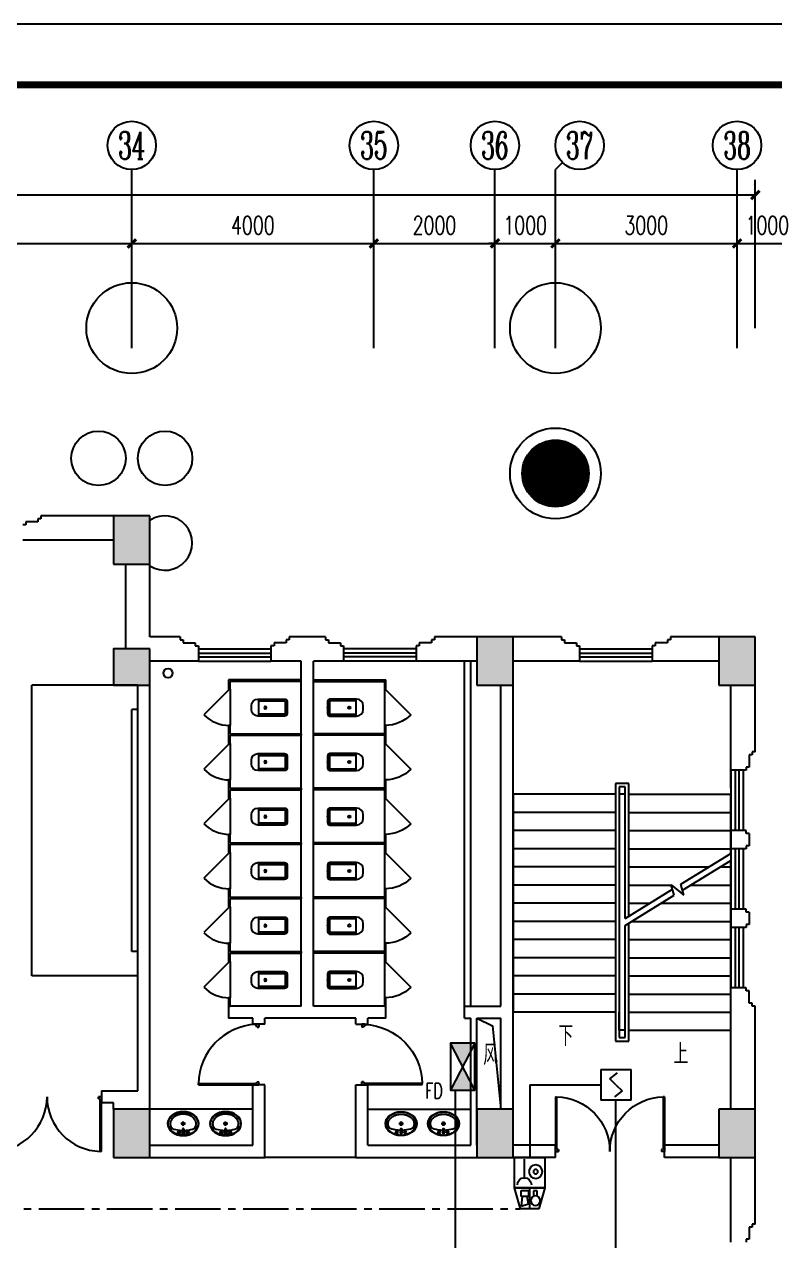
# Model space of a CAD drawing. Extents: x 190999 to 918899, y -200814 to 215286.
# Drawn here: x 507110 to 519506, y 51692 to 71786 of the extents above; entities that cross this region are included whole.
import ezdxf
from ezdxf.enums import TextEntityAlignment as Align

# ---------------------------------------------------------------- set-up
doc = ezdxf.new("R2010")
doc.units = 0
doc.header["$LTSCALE"] = 1000
doc.header["$MEASUREMENT"] = 0
doc.linetypes.add('CENTER2', pattern=[1.125, 0.75, -0.125, 0.125, -0.125])
doc.layers.get('Defpoints').update_dxf_attribs({"color": 1})
for name, color, linetype in [('00-EQUIP', 3, 'Continuous'), ('00-WIRE-4', 6, 'Continuous'), ('A-卫生间', 250, 'Continuous'), ('A-墙线', 2, 'Continuous'), ('A-外包装修', 250, 'Continuous'), ('A-外窗', 145, 'Continuous'), ('A-家具', 250, 'Continuous'), ('A-门', 167, 'Continuous'), ('AXIS', 3, 'Continuous'), ('AXIS_TEXT', 7, 'Continuous'), ('COLUMN', 2, 'Continuous'), ('DIM_SYMB', 3, 'Continuous'), ('PUB_HATCH', 250, 'Continuous'), ('PUB_TEXT', 7, 'Continuous'), ('STAIR', 5, 'Continuous'), ('图框', 189, 'Continuous'), ('房间名称', 7, 'Continuous'), ('暖通-风-说明', 3, 'Continuous'), ('洞口线', 165, 'Continuous'), ('雨水管', 151, 'Continuous')]:
    doc.layers.add(name, color=color, linetype=linetype)
doc.styles.add('_TCH_AXIS', font='COMPLEX', dxfattribs={"bigfont": 'GBCBIG'})
doc.styles.add('_TCH_DIM', font='SIMPLEX', dxfattribs={"bigfont": 'GBCBIG'})
doc.styles.add('COMPLEX', font='COMPLEX')
doc.styles.add('DIM_FONT', font='SIMPLEX', dxfattribs={"width": 0.7, "bigfont": 'GBCBIG'})
doc.styles.add('HZ-ZGBZ', font='romanc.shx', dxfattribs={"width": 0.65})
doc.styles.get("Standard").update_dxf_attribs({"font": 'simhei.ttf'})
doc.dimstyles.new('DIMN', dxfattribs={"dimtxt": 300, "dimasz": 100, "dimexe": 250, "dimexo": 300, "dimgap": 150, "dimtad": 1, "dimdec": 0, "dimzin": 0, "dimdsep": 46, "dimtxsty": 'DIM_FONT', "dimblk": 'ARCHTICK', "dimcen": 0.09, "dimclrt": 7, "dimazin": 2, "dimtfac": 1, "dimtdec": 0, "dimtix": 1, "dimtmove": 2, "dimatfit": 3, "dimfxl": 0, "dimtolj": 1, "dimtzin": 0, "dimarcsym": 0})

# ---------------------------------------------------------------- blocks, each defined once
blk = doc.blocks.new('TJAD_TK_A0')
at = {"layer": '图框'}
blk.add_line((2162, 399.3), (973, 399.3), dxfattribs=at)
at = {"layer": '图框', "const_width": 1.2}
blk.add_lwpolyline([(2152, -431.7), (2152, 389.3), (998, 389.3), (998, -431.7)], close=True, dxfattribs=at)
blk = doc.blocks.new('m1800')
at = {"layer": 'A-墙线'}
for p, q in [((-900, -100), (-900, 100)), ((900, -100), (900, 100))]:
    blk.add_line(p, q, dxfattribs=at)
at = {"layer": 'A-门'}
for p, q in [((-900, 900), (-900, 0)), ((-900, 900), (-880, 900)), ((-880, 900), (-880, 50)), ((880, 900), (880, 50)), ((900, 900), (880, 900)), ((900, 900), (900, 0)), ((-900, 50), (-870, 50)), ((-900, 0), (-850, 0)), ((-870, 50), (-870, 30)), ((-870, 30), (-850, 30)), ((-850, 30), (-850, 0)), ((850, 30), (850, 0)), ((870, 30), (850, 30)), ((900, 0), (850, 0)), ((870, 50), (870, 30)), ((900, 50), (870, 50))]:
    blk.add_line(p, q, dxfattribs=at)
for centre, start, end in [((-900, 0), 0, 88.7267), ((900, 0), 91.2733, 180)]:
    blk.add_arc(centre, 900, start, end, dxfattribs=at)
blk = doc.blocks.new('手盆')
at = {"layer": 'A-卫生间'}
for p, q in [((113, 12), (46, 16)), ((160, 0), (235, 0)), ((198, -37), (198, 38)), ((113, -11), (46, -16))]:
    blk.add_line(p, q, dxfattribs=at)
for centre, major_axis, ratio, start_param, end_param in [((198, 0), (0, 259), 0.763797, 3.141593, 9.424778), ((194, 0), (0, 259), 0.413212, 0.351725, 1.519021), ((106, 0), (0, 13.9), 0.9, 3.760941, 5.663837), ((194, 0), (0, 259), 0.413212, 1.620217, 2.789865)]:
    blk.add_ellipse(centre, major_axis=major_axis, ratio=ratio, start_param=start_param, end_param=end_param, dxfattribs=at)
for centre, major_axis in [((46, 0), (0, 15.8)), ((56, 71), (0, 20.6)), ((56, 71), (0, 15.6)), ((198, 0), (0, 23.4)), ((56, -71), (0, 20.6)), ((56, -71), (0, 15.6))]:
    blk.add_ellipse(centre, major_axis=major_axis, ratio=0.9, dxfattribs=at)
for points, knots in [([(198, -249), (204, -249), (211, -249), (228, -246), (239, -243), (260, -236), (270, -231), (290, -218), (299, -211), (317, -194), (325, -185), (340, -164), (347, -153), (360, -129), (365, -116), (374, -90), (378, -76), (383, -48), (385, -34), (387, -5), (387, 9), (385, 38), (383, 52), (377, 80), (373, 94), (364, 120), (358, 133), (345, 156), (338, 167), (323, 187), (314, 197), (296, 213), (287, 220), (267, 232), (257, 237), (236, 244), (225, 247), (204, 249), (193, 249), (171, 247), (161, 245), (140, 237), (129, 232), (110, 221), (100, 213), (82, 197), (74, 188), (58, 168), (51, 157), (38, 133), (32, 121), (23, 95), (19, 81), (13, 53), (11, 39), (9, 10), (9, -4), (10, -33), (12, -47), (18, -75), (21, -89), (30, -115), (36, -128), (48, -152), (55, -163), (70, -184), (78, -193), (96, -210), (105, -218), (125, -230), (135, -235), (156, -243), (167, -246), (184, -249), (191, -249), (198, -249)], [0, 0, 0, 0, 0.105369, 0.105369, 0.278747, 0.278747, 0.452125, 0.452125, 0.625504, 0.625504, 0.798882, 0.798882, 0.97226, 0.97226, 1.145639, 1.145639, 1.319017, 1.319017, 1.492395, 1.492395, 1.665774, 1.665774, 1.839152, 1.839152, 2.01253, 2.01253, 2.185909, 2.185909, 2.359287, 2.359287, 2.532665, 2.532665, 2.706044, 2.706044, 2.879422, 2.879422, 3.0528, 3.0528, 3.226179, 3.226179, 3.399557, 3.399557, 3.572935, 3.572935, 3.746313, 3.746313, 3.919692, 3.919692, 4.09307, 4.09307, 4.266448, 4.266448, 4.439827, 4.439827, 4.613205, 4.613205, 4.786583, 4.786583, 4.959962, 4.959962, 5.13334, 5.13334, 5.306718, 5.306718, 5.480097, 5.480097, 5.653475, 5.653475, 5.826853, 5.826853, 6.000232, 6.000232, 6.17361, 6.17361, 6.283185, 6.283185, 6.283185, 6.283185]), ([(119, -185), (121, -187), (123, -188), (130, -193), (135, -196), (146, -202), (152, -205), (163, -209), (169, -210), (180, -213), (186, -214), (194, -214), (196, -214), (198, -214), (204, -214), (209, -214), (222, -212), (229, -210), (241, -206), (245, -204), (254, -200), (259, -197), (269, -191), (275, -187), (286, -178), (291, -173), (300, -162), (304, -158), (314, -145), (319, -137), (327, -123), (329, -118), (334, -107), (336, -101), (341, -89), (343, -83), (346, -71), (348, -64), (351, -49), (352, -40), (354, -22), (355, -13), (355, 5), (355, 14), (354, 32), (352, 41), (349, 58), (348, 66), (343, 81), (341, 89), (335, 104), (332, 111), (326, 125), (322, 132), (314, 144), (310, 150), (301, 162), (296, 167), (287, 177), (281, 181), (272, 189), (267, 192), (256, 199), (250, 202), (238, 207), (233, 209), (223, 211), (217, 212), (205, 214), (198, 214), (186, 213), (181, 213), (171, 211), (166, 210), (151, 205), (141, 200), (128, 191), (123, 188), (119, 185)], [5.740897, 5.740897, 5.740897, 5.740897, 5.780874, 5.780874, 5.896829, 5.896829, 6.012784, 6.012784, 6.128739, 6.128739, 6.240697, 6.240697, 6.283185, 6.283185, 6.283185, 6.399826, 6.399826, 6.5409, 6.5409, 6.634, 6.634, 6.7271, 6.7271, 6.852188, 6.852188, 6.977276, 6.977276, 7.077377, 7.077377, 7.229977, 7.229977, 7.317389, 7.317389, 7.404801, 7.404801, 7.497094, 7.497094, 7.589386, 7.589386, 7.712334, 7.712334, 7.835281, 7.835281, 7.958228, 7.958228, 8.081175, 8.081175, 8.194983, 8.194983, 8.30879, 8.30879, 8.422598, 8.422598, 8.537599, 8.537599, 8.6526, 8.6526, 8.767602, 8.767602, 8.884432, 8.884432, 8.982435, 8.982435, 9.119467, 9.119467, 9.224191, 9.224191, 9.328914, 9.328914, 9.470087, 9.470087, 9.571187, 9.571187, 9.672288, 9.672288, 9.874489, 9.874489, 9.967059, 9.967059, 9.967059, 9.967059])]:
    blk.add_open_spline(points, degree=3, knots=knots, dxfattribs=at)
blk.add_point((46, 0), dxfattribs=at)
blk = doc.blocks.new('m1000')
at = {"layer": 'A-墙线'}
for p, q in [((0, 0), (0, 200)), ((1000, 0), (1000, 200))]:
    blk.add_line(p, q, dxfattribs=at)
at = {"layer": 'A-门'}
for p, q in [((0, 1100), (0, 100)), ((0, 1100), (20, 1100)), ((20, 1100), (20, 150)), ((0, 150), (30, 150)), ((0, 100), (50, 100)), ((30, 150), (30, 130)), ((30, 130), (50, 130)), ((50, 130), (50, 100)), ((950, 130), (950, 100)), ((970, 130), (950, 130)), ((1000, 100), (950, 100)), ((970, 150), (970, 130)), ((1000, 150), (970, 150)), ((1000, 150), (1000, 100))]:
    blk.add_line(p, q, dxfattribs=at)
blk.add_arc((0, 100), 1000, 2.866, 88.854, dxfattribs=at)
blk = doc.blocks.new('_ArchTick')
at = {"const_width": 0.5}
blk.add_lwpolyline([(-0.7, -0.7), (0.7, 0.7)], dxfattribs=at)
blk = doc.blocks.new('*D1247')
at = {"layer": 'AXIS', "color": 0, "lineweight": -2}
for p, q in [((518885, 66767), (518885, 68417)), ((519885, 66767), (519885, 68417)), ((518885, 68167), (519885, 68167))]:
    blk.add_line(p, q, dxfattribs=at)
at = {"layer": 'Defpoints', "color": 0}
for p in [(519885, 68167), (518885, 66467), (519885, 66467)]:
    blk.add_point(p, dxfattribs=at)
at = {"layer": 'AXIS', "color": 0, "lineweight": -2, "xscale": 100, "yscale": 100, "zscale": 100, "rotation": 180}
blk.add_blockref('_ArchTick', (518885, 68167), dxfattribs=at)
at = {"layer": 'AXIS', "color": 0, "lineweight": -2, "xscale": 100, "yscale": 100, "zscale": 100}
blk.add_blockref('_ArchTick', (519885, 68167), dxfattribs=at)
at = {"layer": 'AXIS', "color": 7, "insert": (519385, 68467), "char_height": 300, "attachment_point": 5, "style": 'DIM_FONT'}
blk.add_mtext('\\A1;1000', dxfattribs=at)
blk = doc.blocks.new('*D1248')
at = {"layer": 'AXIS', "color": 0, "lineweight": -2}
for p, q in [((515884, 66767), (515884, 68417)), ((518885, 66767), (518885, 68417)), ((515884, 68167), (518885, 68167))]:
    blk.add_line(p, q, dxfattribs=at)
at = {"layer": 'Defpoints', "color": 0}
for p in [(518885, 68167), (515884, 66467), (518885, 66467)]:
    blk.add_point(p, dxfattribs=at)
at = {"layer": 'AXIS', "color": 0, "lineweight": -2, "xscale": 100, "yscale": 100, "zscale": 100, "rotation": 180}
blk.add_blockref('_ArchTick', (515884, 68167), dxfattribs=at)
at = {"layer": 'AXIS', "color": 0, "lineweight": -2, "xscale": 100, "yscale": 100, "zscale": 100}
blk.add_blockref('_ArchTick', (518885, 68167), dxfattribs=at)
at = {"layer": 'AXIS', "color": 7, "insert": (517384, 68467), "char_height": 300, "attachment_point": 5, "style": 'DIM_FONT'}
blk.add_mtext('\\A1;3000', dxfattribs=at)
blk = doc.blocks.new('*D1249')
at = {"layer": 'AXIS', "color": 0, "lineweight": -2}
for p, q in [((514885, 66767), (514885, 68417)), ((515884, 66767), (515884, 68417)), ((514885, 68167), (514785, 68167)), ((514885, 68167), (515884, 68167)), ((515884, 68167), (515984, 68167))]:
    blk.add_line(p, q, dxfattribs=at)
at = {"layer": 'Defpoints', "color": 0}
for p in [(515884, 68167), (514885, 66467), (515884, 66467)]:
    blk.add_point(p, dxfattribs=at)
at = {"layer": 'AXIS', "color": 0, "lineweight": -2, "xscale": 100, "yscale": 100, "zscale": 100}
blk.add_blockref('_ArchTick', (514885, 68167), dxfattribs=at)
at = {"layer": 'AXIS', "color": 0, "lineweight": -2, "xscale": 100, "yscale": 100, "zscale": 100, "rotation": 180}
blk.add_blockref('_ArchTick', (515884, 68167), dxfattribs=at)
at = {"layer": 'AXIS', "color": 7, "insert": (515384, 68467), "char_height": 300, "attachment_point": 5, "style": 'DIM_FONT'}
blk.add_mtext('\\A1;1000', dxfattribs=at)
blk = doc.blocks.new('*D1250')
at = {"layer": 'AXIS', "color": 0, "lineweight": -2}
for p, q in [((512885, 66767), (512885, 68417)), ((514885, 66767), (514885, 68417)), ((512885, 68167), (514885, 68167))]:
    blk.add_line(p, q, dxfattribs=at)
at = {"layer": 'Defpoints', "color": 0}
for p in [(514885, 68167), (512885, 66467), (514885, 66467)]:
    blk.add_point(p, dxfattribs=at)
at = {"layer": 'AXIS', "color": 0, "lineweight": -2, "xscale": 100, "yscale": 100, "zscale": 100, "rotation": 180}
blk.add_blockref('_ArchTick', (512885, 68167), dxfattribs=at)
at = {"layer": 'AXIS', "color": 0, "lineweight": -2, "xscale": 100, "yscale": 100, "zscale": 100}
blk.add_blockref('_ArchTick', (514885, 68167), dxfattribs=at)
at = {"layer": 'AXIS', "color": 7, "insert": (513885, 68467), "char_height": 300, "attachment_point": 5, "style": 'DIM_FONT'}
blk.add_mtext('\\A1;2000', dxfattribs=at)
blk = doc.blocks.new('*D1251')
at = {"layer": 'AXIS', "color": 0, "lineweight": -2}
for p, q in [((508885, 66767), (508885, 68417)), ((512885, 66767), (512885, 68417)), ((508885, 68167), (512885, 68167))]:
    blk.add_line(p, q, dxfattribs=at)
at = {"layer": 'Defpoints', "color": 0}
for p in [(512885, 68167), (508885, 66467), (512885, 66467)]:
    blk.add_point(p, dxfattribs=at)
at = {"layer": 'AXIS', "color": 0, "lineweight": -2, "xscale": 100, "yscale": 100, "zscale": 100, "rotation": 180}
blk.add_blockref('_ArchTick', (508885, 68167), dxfattribs=at)
at = {"layer": 'AXIS', "color": 0, "lineweight": -2, "xscale": 100, "yscale": 100, "zscale": 100}
blk.add_blockref('_ArchTick', (512885, 68167), dxfattribs=at)
at = {"layer": 'AXIS', "color": 7, "insert": (510885, 68467), "char_height": 300, "attachment_point": 5, "style": 'DIM_FONT'}
blk.add_mtext('\\A1;4000', dxfattribs=at)
blk = doc.blocks.new('*D1252')
at = {"layer": 'AXIS', "color": 0, "lineweight": -2}
for p, q in [((500885, 66767), (500885, 68417)), ((508885, 66767), (508885, 68417)), ((500885, 68167), (508885, 68167))]:
    blk.add_line(p, q, dxfattribs=at)
at = {"layer": 'Defpoints', "color": 0}
for p in [(508885, 68167), (500885, 66467), (508885, 66467)]:
    blk.add_point(p, dxfattribs=at)
at = {"layer": 'AXIS', "color": 0, "lineweight": -2, "xscale": 100, "yscale": 100, "zscale": 100, "rotation": 180}
blk.add_blockref('_ArchTick', (500885, 68167), dxfattribs=at)
at = {"layer": 'AXIS', "color": 0, "lineweight": -2, "xscale": 100, "yscale": 100, "zscale": 100}
blk.add_blockref('_ArchTick', (508885, 68167), dxfattribs=at)
at = {"layer": 'AXIS', "color": 7, "insert": (504885, 68467), "char_height": 300, "attachment_point": 5, "style": 'DIM_FONT'}
blk.add_mtext('\\A1;8000', dxfattribs=at)
blk = doc.blocks.new('*D1261')
at = {"layer": 'AXIS', "color": 0, "lineweight": -2}
for p, q in [((445885, 66767), (445885, 69217)), ((519185, 66767), (519185, 69217)), ((445885, 68967), (519185, 68967))]:
    blk.add_line(p, q, dxfattribs=at)
at = {"layer": 'Defpoints', "color": 0}
for p in [(519185, 68967), (445885, 66467), (519185, 66467)]:
    blk.add_point(p, dxfattribs=at)
at = {"layer": 'AXIS', "color": 0, "lineweight": -2, "xscale": 100, "yscale": 100, "zscale": 100, "rotation": 180}
blk.add_blockref('_ArchTick', (445885, 68967), dxfattribs=at)
at = {"layer": 'AXIS', "color": 0, "lineweight": -2, "xscale": 100, "yscale": 100, "zscale": 100}
blk.add_blockref('_ArchTick', (519185, 68967), dxfattribs=at)
at = {"layer": 'AXIS', "color": 7, "insert": (482535, 69267), "char_height": 300, "attachment_point": 5, "style": 'DIM_FONT'}
blk.add_mtext('\\A1;73300', dxfattribs=at)
blk = doc.blocks.new('_YZH')
blk.add_circle((0, 0), 0.5)
at = {"layer": 'PUB_HATCH', "const_width": 0.5}
blk.add_lwpolyline([(-0.25, 0, 1), (0.25, 0, 1)], format="xyb", close=True, dxfattribs=at)
blk = doc.blocks.new('_FZH')
blk.add_lwpolyline([(-0.5, -0.5), (0.5, -0.5), (0.5, 0.5), (-0.5, 0.5)], close=True)
at = {"layer": 'PUB_HATCH'}
blk.add_solid([(-0.5, -0.5), (0.5, -0.5), (-0.5, 0.5), (0.5, 0.5)], dxfattribs=at)
blk = doc.blocks.new('_AXISO')
blk.add_circle((0, 0), 0.5)
at = {"layer": 'AXIS_TEXT', "style": 'COMPLEX', "width": 1.041667}
blk.add_attdef('A', text='', height=0.56, dxfattribs=at).set_placement((-0.25, -0.28), (0.25, -0.28), align=Align.FIT)
blk = doc.blocks.new('$lvtry$00000200')
for p, q in [((-140, -40, 0), (-140, -480, 0)), ((-110, -40, 0), (-110, -470, 0)), ((100, 0, 0), (-100, 0, 0)), ((100, -30, 0), (-100, -30, 0)), ((110, -470, 0), (110, -40, 0)), ((140, -480, 0), (140, -40, 0)), ((140, -470, 0), (-140, -470, 0)), ((-30, -590, 0), (30, -590, 0))]:
    blk.add_line(p, q)
blk.add_circle((0, -359, 0), 20)
for centre, radius, start, end in [((-100, -40, 0), 40, 90, 180), ((-100, -40, 0), 10, 90, 180), ((100, -40, 0), 40, 0, 90), ((100, -40, 0), 10, 0, 90), ((-30, -480, 0), 110, 180, 270), ((30, -480, 0), 110, 270, 0)]:
    blk.add_arc(centre, radius, start, end)
blk.add_point((0, 0))
blk = doc.blocks.new('$DorLib2D$00000114')
at = {"color": 0}
blk.add_line((0.5, 0), (-0.207, 0.707), dxfattribs=at)
blk.add_arc((0.5, 0), 1, 135, 180, dxfattribs=at)
blk = doc.blocks.new('_LINKPT1')
at = {"color": 0}
blk.add_line((0, 0), (0, 0), dxfattribs=at)
blk = doc.blocks.new('3S1KCGW2')
for p, q in [((0.5, 0.5), (-0.5, 0.5)), ((-0.5, 0.5), (-0.5, -0.5)), ((0.5, -0.5), (0.5, 0.5)), ((-0.2, 0.2), (0.05, 0.4)), ((0, 0), (-0.2, 0.2)), ((0, 0), (0.2, -0.2)), ((0.2, -0.2), (-0.05, -0.4)), ((-0.5, -0.5), (0.5, -0.5))]:
    blk.add_line(p, q)
at = {"const_width": 0.04, "flags": 128}
blk.add_lwpolyline([(-0.5, -0.5), (-0.5, 0.5), (0.5, 0.5), (0.5, -0.5)], close=True, dxfattribs=at)
at = {"xscale": 0.002, "yscale": 0.002, "zscale": 0.002}
for p in [(0, 0.5), (-0.5, 0), (0.5, 0), (0, -0.5)]:
    blk.add_blockref('_LINKPT1', p, dxfattribs=at)
at = {"flags": 9}
blk.add_attdef('A', (0, 0), '', height=0.00002, dxfattribs=at)
blk = doc.blocks.new('3T1W6ZCM')
for p, q in [((0.5, 0.5), (-0.5, 0.5)), ((-0.5, 0.5), (-0.5, -0.5)), ((0.5, -0.5), (0.5, 0.5)), ((-0.178, 0.172), (-0.178, -0.443)), ((-0.5, -0.5), (0.5, -0.5))]:
    blk.add_line(p, q)
at = {"const_width": 0.04}
blk.add_lwpolyline([(-0.5, 0.5), (-0.5, -0.5), (0.5, -0.5), (0.5, 0.5)], close=True, dxfattribs=at)
for radius in [0.222, 0.074]:
    blk.add_circle((0.197, -0.03), radius)
blk.add_arc((-0.178, 0.403), 0.231, 180, 0)
at = {"xscale": 0.002, "yscale": 0.002, "zscale": 0.002}
for p in [(0, 0.5), (-0.5, 0), (0.5, 0), (0, -0.5)]:
    blk.add_blockref('_LINKPT1', p, dxfattribs=at)
at = {"flags": 9}
blk.add_attdef('A', (0, 0), '', height=0.00002, dxfattribs=at)
blk = doc.blocks.new('6A2OE7N0')
for p, q in [((-0.3, 0.35), (-0.5, -0.35)), ((0.3, 0.35), (-0.3, 0.35)), ((-0.246, -0.061), (-0.286, 0.259)), ((-0.286, 0.259), (-0.046, 0.179)), ((-0.046, 0.179), (-0.086, -0.061)), ((0, 0.35), (0, -0.35)), ((0.5, -0.35), (0.3, 0.35)), ((-0.5, -0.35), (0.5, -0.35)), ((-0.286, -0.061), (-0.286, -0.261)), ((-0.046, -0.061), (-0.286, -0.061)), ((-0.286, -0.261), (-0.046, -0.261)), ((-0.046, -0.261), (-0.046, -0.061)), ((0.13, -0.244), (0.13, -0.072)), ((0.25, -0.244), (0.13, -0.244)), ((0.25, -0.072), (0.25, -0.244))]:
    blk.add_line(p, q)
at = {"const_width": 0.04, "flags": 128}
blk.add_lwpolyline([(-0.5, -0.35), (-0.3, 0.35), (0.3, 0.35), (0.5, -0.35)], close=True, dxfattribs=at)
blk.add_circle((0.19, 0.076), 0.16)
at = {"xscale": 0.002, "yscale": 0.002, "zscale": 0.002}
for p in [(-0.4, 0), (0, 0.35), (0.4, 0), (0, -0.35)]:
    blk.add_blockref('_LINKPT1', p, dxfattribs=at)
at = {"flags": 9}
blk.add_attdef('A', (0, 0), '', height=0.00002, dxfattribs=at)
blk = doc.blocks.new('6H2KALM6')
for p, q in [((-0.78, 0.4), (0.78, -0.4)), ((0.78, 0.4), (-0.78, -0.4)), ((0.78, 0.4), (-0.78, 0.4)), ((-0.78, 0.4), (-0.78, -0.4)), ((0.78, -0.4), (0.78, 0.4)), ((-0.78, -0.4), (0.78, -0.4))]:
    blk.add_line(p, q)
at = {"const_width": 0.04}
blk.add_lwpolyline([(-0.78, 0.4), (-0.78, -0.4), (0.78, -0.4), (0.78, 0.4)], close=True, dxfattribs=at)
for points in [[(-0.78, 0.4), (0, 0), (-0.78, -0.4)], [(0.78, 0.4), (0, 0), (0.78, -0.4)]]:
    blk.add_solid(points)
at = {"xscale": 0.002, "yscale": 0.002, "zscale": 0.002}
for p in [(-0.78, 0), (0, 0.4), (0.78, 0), (0, -0.4)]:
    blk.add_blockref('_LINKPT1', p, dxfattribs=at)
at = {"flags": 9}
blk.add_attdef('A', (0, 0), '', height=0.00002, dxfattribs=at)

msp = doc.modelspace()

# ---------------------------------------------------------------- hatches: boundary and pattern name
at = {"layer": 'PUB_HATCH'}
for points in [[(508584.6, 63667.4), (508584.6, 62867.4), (509184.6, 62867.4), (509184.6, 63667.4)], [(514584.6, 61667.4), (514584.6, 60867.4), (515184.6, 60867.4), (515184.6, 61667.4)], [(518584.6, 61667.4), (518584.6, 60867.4), (519184.6, 60867.4), (519184.6, 61667.4)], [(508584.6, 53867.4), (508584.6, 53067.4), (509184.6, 53067.4), (509184.6, 53867.4)], [(514584.6, 53867.4), (514584.6, 53067.4), (515184.6, 53067.4), (515184.6, 53867.4)], [(518584.6, 53867.4), (518584.6, 53067.4), (519184.6, 53067.4), (519184.6, 53867.4)]]:
    msp.add_hatch(color=256, dxfattribs=at).paths.add_polyline_path(points)

# ---------------------------------------------------------------- linework, layer by layer
at = {"layer": '00-WIRE-4'}
for p, q in [((515459.6, 54267.4), (516634.6, 54267.4)), ((515459.6, 54267.4), (515459.6, 53067.4)), ((514234.6, 50117.4), (514234.6, 54172.4)), ((516884.6, 49867.4), (516884.6, 54017.4))]:
    msp.add_line(p, q, dxfattribs=at)
at = {"layer": '00-WIRE-4', "linetype": 'CENTER2'}
msp.add_line((491599.6, 52217.4), (515304, 52217.4), dxfattribs=at)
at = {"layer": 'A-卫生间'}
for p, q in [((514384.6, 55567.4), (514384.6, 61267.4)), ((514484.6, 55567.4), (514484.6, 61267.4)), ((511684.6, 60954.9), (510484.6, 60954.9)), ((510484.6, 60954.9), (510484.6, 60804.9)), ((511684.6, 60929.9), (510509.6, 60929.9)), ((510509.6, 60804.9), (510509.6, 60929.9)), ((511684.6, 60929.9), (511684.6, 60954.9)), ((511884.6, 60954.9), (513084.6, 60954.9)), ((511884.6, 60954.9), (511884.6, 60929.9)), ((511884.6, 60929.9), (513059.6, 60929.9)), ((513059.6, 60929.9), (513059.6, 60804.9)), ((513084.6, 60804.9), (513084.6, 60954.9)), ((510484.6, 60804.9), (510509.6, 60804.9)), ((513059.6, 60804.9), (513084.6, 60804.9)), ((510509.6, 60204.9), (510484.6, 60204.9)), ((510484.6, 60204.9), (510484.6, 60067.4)), ((510509.6, 60067.4), (510509.6, 60204.9)), ((513084.6, 60204.9), (513059.6, 60204.9)), ((513059.6, 60204.9), (513059.6, 60067.4)), ((513084.6, 60067.4), (513084.6, 60204.9)), ((510484.6, 60067.4), (510484.6, 59904.9)), ((510484.6, 59904.9), (510509.6, 59904.9)), ((510509.6, 60067.4), (511684.6, 60067.4)), ((510509.6, 60042.4), (511684.6, 60042.4)), ((510509.6, 59904.9), (510509.6, 60042.4)), ((511684.6, 60067.4), (511684.6, 60042.4)), ((513059.6, 60067.4), (511884.6, 60067.4)), ((511884.6, 60042.4), (511884.6, 60067.4)), ((513059.6, 60042.4), (511884.6, 60042.4)), ((513059.6, 60042.4), (513059.6, 59904.9)), ((513059.6, 59904.9), (513084.6, 59904.9)), ((513084.6, 59904.9), (513084.6, 60067.4)), ((510509.6, 59304.9), (510484.6, 59304.9)), ((510484.6, 59304.9), (510484.6, 59167.4)), ((510509.6, 59167.4), (510509.6, 59304.9)), ((513084.6, 59304.9), (513059.6, 59304.9)), ((513059.6, 59304.9), (513059.6, 59167.4)), ((513084.6, 59167.4), (513084.6, 59304.9)), ((510484.6, 59167.4), (510484.6, 59004.9)), ((510509.6, 59167.4), (511684.6, 59167.4)), ((510509.6, 59142.4), (511684.6, 59142.4)), ((510509.6, 59004.9), (510509.6, 59142.4)), ((511684.6, 59167.4), (511684.6, 59142.4)), ((513059.6, 59167.4), (511884.6, 59167.4)), ((511884.6, 59142.4), (511884.6, 59167.4)), ((513059.6, 59142.4), (511884.6, 59142.4)), ((513059.6, 59142.4), (513059.6, 59004.9)), ((513084.6, 59004.9), (513084.6, 59167.4)), ((510484.6, 59004.9), (510509.6, 59004.9)), ((513059.6, 59004.9), (513084.6, 59004.9)), ((510509.6, 58404.9), (510484.6, 58404.9)), ((510484.6, 58404.9), (510484.6, 58267.4)), ((510509.6, 58267.4), (510509.6, 58404.9)), ((513084.6, 58404.9), (513059.6, 58404.9)), ((513059.6, 58404.9), (513059.6, 58267.4)), ((513084.6, 58267.4), (513084.6, 58404.9)), ((510484.6, 58267.4), (510484.6, 58104.9)), ((510484.6, 58104.9), (510509.6, 58104.9)), ((510509.6, 58267.4), (511684.6, 58267.4)), ((510509.6, 58242.4), (511684.6, 58242.4)), ((510509.6, 58104.9), (510509.6, 58242.4)), ((511684.6, 58267.4), (511684.6, 58242.4)), ((513059.6, 58267.4), (511884.6, 58267.4)), ((511884.6, 58242.4), (511884.6, 58267.4)), ((513059.6, 58242.4), (511884.6, 58242.4)), ((513059.6, 58242.4), (513059.6, 58104.9)), ((513059.6, 58104.9), (513084.6, 58104.9)), ((513084.6, 58104.9), (513084.6, 58267.4)), ((510509.6, 57504.9), (510484.6, 57504.9)), ((510484.6, 57504.9), (510484.6, 57367.4)), ((510509.6, 57367.4), (510509.6, 57504.9)), ((513084.6, 57504.9), (513059.6, 57504.9)), ((513059.6, 57504.9), (513059.6, 57367.4)), ((513084.6, 57367.4), (513084.6, 57504.9)), ((510484.6, 57367.4), (510484.6, 57204.9)), ((510509.6, 57367.4), (511684.6, 57367.4)), ((510509.6, 57342.4), (511684.6, 57342.4)), ((510509.6, 57204.9), (510509.6, 57342.4)), ((511684.6, 57367.4), (511684.6, 57342.4)), ((513059.6, 57367.4), (511884.6, 57367.4)), ((511884.6, 57342.4), (511884.6, 57367.4)), ((513059.6, 57342.4), (511884.6, 57342.4)), ((513059.6, 57342.4), (513059.6, 57204.9)), ((513084.6, 57204.9), (513084.6, 57367.4)), ((510484.6, 57204.9), (510509.6, 57204.9)), ((513059.6, 57204.9), (513084.6, 57204.9)), ((510509.6, 56604.9), (510484.6, 56604.9)), ((510484.6, 56604.9), (510484.6, 56467.4)), ((510484.6, 56467.4), (510484.6, 56304.9)), ((510509.6, 56467.4), (510509.6, 56604.9)), ((510509.6, 56467.4), (511684.6, 56467.4)), ((511684.6, 56467.4), (511684.6, 56442.4)), ((513059.6, 56467.4), (511884.6, 56467.4)), ((511884.6, 56442.4), (511884.6, 56467.4)), ((513084.6, 56604.9), (513059.6, 56604.9)), ((513059.6, 56604.9), (513059.6, 56467.4)), ((513084.6, 56467.4), (513084.6, 56604.9)), ((513084.6, 56304.9), (513084.6, 56467.4)), ((510484.6, 56304.9), (510509.6, 56304.9)), ((510509.6, 56442.4), (511684.6, 56442.4)), ((510509.6, 56304.9), (510509.6, 56442.4)), ((513059.6, 56442.4), (511884.6, 56442.4)), ((513059.6, 56442.4), (513059.6, 56304.9)), ((513059.6, 56304.9), (513084.6, 56304.9)), ((510509.6, 55704.9), (510484.6, 55704.9)), ((510484.6, 55704.9), (510484.6, 55567.4)), ((510509.6, 55567.4), (510509.6, 55704.9)), ((513084.6, 55704.9), (513059.6, 55704.9)), ((513059.6, 55704.9), (513059.6, 55567.4)), ((513084.6, 55567.4), (513084.6, 55704.9)), ((510484.6, 55567.4), (510509.6, 55567.4)), ((513059.6, 55567.4), (513084.6, 55567.4)), ((510884.6, 53867.4), (509184.6, 53867.4)), ((512784.6, 53867.4), (514484.6, 53867.4)), ((512584.6, 53067.4), (511084.6, 53067.4))]:
    msp.add_line(p, q, dxfattribs=at)
at = {"layer": 'A-墙线'}
for p, q in [((507134.6, 63517.4), (507084.6, 63517.4)), ((507134.6, 63567.4), (507134.6, 63517.4)), ((507334.6, 63567.4), (507134.6, 63567.4)), ((507334.6, 63617.4), (507334.6, 63567.4)), ((507384.6, 63617.4), (507334.6, 63617.4)), ((508584.6, 63667.4), (507384.6, 63667.4)), ((507384.6, 63667.4), (507384.6, 63617.4)), ((508584.6, 63267.4), (507084.6, 63267.4)), ((508784.6, 61467.4), (508784.6, 62867.4)), ((509184.6, 61667.4), (509184.6, 62867.4)), ((509684.6, 61667.4), (509184.6, 61667.4)), ((509684.6, 61667.4), (509684.6, 61617.4)), ((509684.6, 61617.4), (509734.6, 61617.4)), ((509734.6, 61617.4), (509734.6, 61567.4)), ((509734.6, 61567.4), (509934.6, 61567.4)), ((509934.6, 61567.4), (509934.6, 61517.4)), ((509934.6, 61517.4), (509984.6, 61517.4)), ((509984.6, 61517.4), (509984.6, 61267.4)), ((511234.6, 61517.4), (511184.6, 61517.4)), ((511184.6, 61517.4), (511184.6, 61267.4)), ((511234.6, 61567.4), (511234.6, 61517.4)), ((511434.6, 61567.4), (511234.6, 61567.4)), ((511434.6, 61617.4), (511434.6, 61567.4)), ((511484.6, 61617.4), (511434.6, 61617.4)), ((512084.6, 61667.4), (511484.6, 61667.4)), ((511484.6, 61667.4), (511484.6, 61617.4)), ((512084.6, 61667.4), (512084.6, 61617.4)), ((512084.6, 61617.4), (512134.6, 61617.4)), ((512134.6, 61617.4), (512134.6, 61567.4)), ((512134.6, 61567.4), (512334.6, 61567.4)), ((512334.6, 61567.4), (512334.6, 61517.4)), ((512334.6, 61517.4), (512384.6, 61517.4)), ((512384.6, 61517.4), (512384.6, 61267.4)), ((513634.6, 61517.4), (513584.6, 61517.4)), ((513584.6, 61517.4), (513584.6, 61267.4)), ((513634.6, 61567.4), (513634.6, 61517.4)), ((513834.6, 61567.4), (513634.6, 61567.4)), ((513834.6, 61617.4), (513834.6, 61567.4)), ((513884.6, 61617.4), (513834.6, 61617.4)), ((514584.6, 61667.4), (513884.6, 61667.4)), ((513884.6, 61667.4), (513884.6, 61617.4)), ((515984.6, 61667.4), (515184.6, 61667.4)), ((515984.6, 61667.4), (515984.6, 61617.4)), ((515984.6, 61617.4), (516034.6, 61617.4)), ((516034.6, 61617.4), (516034.6, 61567.4)), ((516034.6, 61567.4), (516234.6, 61567.4)), ((516234.6, 61567.4), (516234.6, 61517.4)), ((516234.6, 61517.4), (516284.6, 61517.4)), ((516284.6, 61517.4), (516284.6, 61267.4)), ((517534.6, 61517.4), (517484.6, 61517.4)), ((517484.6, 61517.4), (517484.6, 61267.4)), ((517534.6, 61567.4), (517534.6, 61517.4)), ((517734.6, 61567.4), (517534.6, 61567.4)), ((517734.6, 61617.4), (517734.6, 61567.4)), ((517784.6, 61617.4), (517734.6, 61617.4)), ((518584.6, 61667.4), (517784.6, 61667.4)), ((517784.6, 61667.4), (517784.6, 61617.4)), ((509984.6, 61267.4), (509184.6, 61267.4)), ((509184.6, 53867.4), (509184.6, 61167.4)), ((511684.6, 61267.4), (511184.6, 61267.4)), ((511684.6, 55567.4), (511684.6, 61267.4)), ((511884.6, 55567.4), (511884.6, 61267.4)), ((512384.6, 61267.4), (511884.6, 61267.4)), ((514584.6, 61267.4), (513584.6, 61267.4)), ((516284.6, 61267.4), (515184.6, 61267.4)), ((518584.6, 61267.4), (517484.6, 61267.4)), ((508984.6, 54167.4), (508984.6, 60867.4)), ((514984.6, 55567.4), (514984.6, 60867.4)), ((515184.6, 53867.4), (515184.6, 60867.4)), ((518784.6, 59167.4), (518784.6, 60867.4)), ((519184.6, 59767.4), (519184.6, 60867.4)), ((519134.6, 59717.4), (519084.6, 59717.4)), ((519084.6, 59717.4), (519084.6, 59517.4)), ((519184.6, 59767.4), (519134.6, 59767.4)), ((519134.6, 59767.4), (519134.6, 59717.4)), ((519034.6, 59517.4), (519034.6, 59467.4)), ((519084.6, 59517.4), (519034.6, 59517.4)), ((519034.6, 59467.4), (518784.6, 59467.4)), ((518784.6, 58467.4), (518784.6, 58167.4)), ((519034.6, 58467.4), (518784.6, 58467.4)), ((519034.6, 58417.4), (519034.6, 58467.4)), ((519084.6, 58417.4), (519034.6, 58417.4)), ((519084.6, 58417.4), (519084.6, 58217.4)), ((519034.6, 58167.4), (518784.6, 58167.4)), ((519034.6, 58217.4), (519034.6, 58167.4)), ((519084.6, 58217.4), (519034.6, 58217.4)), ((518784.6, 57167.4), (518784.6, 56867.4)), ((519034.6, 57167.4), (518784.6, 57167.4)), ((519034.6, 57117.4), (519034.6, 57167.4)), ((519084.6, 57117.4), (519034.6, 57117.4)), ((519084.6, 57117.4), (519084.6, 56917.4)), ((519034.6, 56867.4), (518784.6, 56867.4)), ((519034.6, 56917.4), (519034.6, 56867.4)), ((519084.6, 56917.4), (519034.6, 56917.4)), ((518784.6, 53867.4), (518784.6, 55867.4)), ((519034.6, 55867.4), (518784.6, 55867.4)), ((519034.6, 55817.4), (519034.6, 55867.4)), ((519084.6, 55817.4), (519034.6, 55817.4)), ((519084.6, 55617.4), (519084.6, 55817.4)), ((511684.6, 55567.4), (510484.6, 55567.4)), ((510484.6, 55567.4), (510484.6, 55367.4)), ((513084.6, 55567.4), (511884.6, 55567.4)), ((513084.6, 55367.4), (513084.6, 55567.4)), ((514384.6, 55367.4), (514384.6, 55567.4)), ((514384.6, 55567.4), (514984.6, 55567.4)), ((519134.6, 55617.4), (519084.6, 55617.4)), ((519134.6, 55567.4), (519134.6, 55617.4)), ((519184.6, 55567.4), (519134.6, 55567.4)), ((519184.6, 53867.4), (519184.6, 55567.4)), ((510884.6, 55367.4), (510484.6, 55367.4)), ((510884.6, 55267.4), (510884.6, 55367.4)), ((511084.6, 55267.4), (511084.6, 55367.4)), ((512584.6, 55367.4), (511084.6, 55367.4)), ((512584.6, 55267.4), (512584.6, 55367.4)), ((512784.6, 55267.4), (512784.6, 55367.4)), ((513084.6, 55367.4), (512784.6, 55367.4)), ((514384.6, 55367.4), (514484.6, 55367.4)), ((514484.6, 53267.4), (514484.6, 55367.4)), ((514584.6, 55367.4), (514984.6, 55367.4)), ((514584.6, 53267.4), (514584.6, 55367.4)), ((514984.6, 53867.4), (514984.6, 55367.4)), ((510884.6, 53267.4), (510884.6, 54267.4)), ((511084.6, 53067.4), (511084.6, 54267.4)), ((512584.6, 53067.4), (512584.6, 54267.4)), ((512784.6, 53267.4), (512784.6, 54267.4)), ((508384.6, 54167.4), (508984.6, 54167.4)), ((508584.6, 53967.4), (508384.6, 53967.4)), ((508584.6, 53867.4), (508584.6, 53967.4)), ((509184.6, 53267.4), (510884.6, 53267.4)), ((512784.6, 53267.4), (514484.6, 53267.4)), ((515884.1, 53267.4), (515184.6, 53267.4)), ((518584.6, 53267.4), (517684.1, 53267.4)), ((509184.6, 53067.4), (511084.6, 53067.4)), ((512584.6, 53067.4), (514584.6, 53067.4)), ((515884.1, 53067.4), (515184.6, 53067.4)), ((518584.6, 53067.4), (517684.1, 53067.4)), ((518784.6, 51667.4), (518784.6, 53067.4)), ((519184.6, 51967.4), (519184.6, 53067.4)), ((519134.6, 51917.4), (519084.6, 51917.4)), ((519084.6, 51917.4), (519084.6, 51717.4)), ((519184.6, 51967.4), (519134.6, 51967.4)), ((519134.6, 51967.4), (519134.6, 51917.4)), ((519034.6, 51717.4), (519034.6, 51667.4)), ((519084.6, 51717.4), (519034.6, 51717.4))]:
    msp.add_line(p, q, dxfattribs=at)
at = {"layer": 'A-外包装修'}
for centre, radius in [((508884.6, 66767.4), 750), ((515884.6, 66767.4), 750), ((515884.6, 64367.4), 750), ((508334.6, 64617.4), 450), ((509434.6, 64617.4), 450)]:
    msp.add_circle(centre, radius, dxfattribs=at)
msp.add_arc((509434.6, 63217.4), 450, 236.25101, 123.74899, dxfattribs=at)
at = {"layer": 'A-外窗'}
for p, q in [((509984.6, 61467.4), (511184.6, 61467.4)), ((509984.6, 61397.4), (511184.6, 61397.4)), ((509984.6, 61337.4), (511184.6, 61337.4)), ((513584.6, 61467.4), (512384.6, 61467.4)), ((513584.6, 61397.4), (512384.6, 61397.4)), ((513584.6, 61337.4), (512384.6, 61337.4)), ((516284.6, 61467.4), (517484.6, 61467.4)), ((516284.6, 61397.4), (517484.6, 61397.4)), ((516284.6, 61337.4), (517484.6, 61337.4)), ((509984.6, 61267.4), (511184.6, 61267.4)), ((513584.6, 61267.4), (512384.6, 61267.4)), ((516284.6, 61267.4), (517484.6, 61267.4)), ((518784.6, 59467.4), (518784.6, 58467.4)), ((518854.6, 59467.4), (518854.6, 58467.4)), ((518914.6, 59467.4), (518914.6, 58467.4)), ((518984.6, 59467.4), (518984.6, 58467.4)), ((518784.6, 58167.4), (518784.6, 57167.4)), ((518854.6, 58167.4), (518854.6, 57167.4)), ((518914.6, 58167.4), (518914.6, 57167.4)), ((518984.6, 58167.4), (518984.6, 57167.4)), ((518784.6, 56867.4), (518784.6, 55867.4)), ((518854.6, 56867.4), (518854.6, 55867.4)), ((518914.6, 56867.4), (518914.6, 55867.4)), ((518984.6, 56867.4), (518984.6, 55867.4))]:
    msp.add_line(p, q, dxfattribs=at)
at = {"layer": 'A-家具'}
for p, q in [((507234.6, 56067.4), (507234.6, 60867.4)), ((508984.6, 60867.4), (507234.6, 60867.4)), ((508884.6, 56467.4), (508884.6, 60467.4)), ((508984.6, 60467.4), (508884.6, 60467.4)), ((508984.6, 56467.4), (508884.6, 56467.4)), ((508984.6, 56067.4), (507234.6, 56067.4))]:
    msp.add_line(p, q, dxfattribs=at)
at = {"layer": 'A-门'}
for p, q in [((510509.6, 60804.9), (510509.6, 60204.9)), ((513059.6, 60804.9), (513059.6, 60204.9)), ((510509.6, 59904.9), (510509.6, 59304.9)), ((513059.6, 59904.9), (513059.6, 59304.9)), ((510509.6, 59004.9), (510509.6, 58404.9)), ((513059.6, 59004.9), (513059.6, 58404.9)), ((510509.6, 58104.9), (510509.6, 57504.9)), ((513059.6, 58104.9), (513059.6, 57504.9)), ((510509.6, 57204.9), (510509.6, 56604.9)), ((513059.6, 57204.9), (513059.6, 56604.9)), ((510509.6, 56304.9), (510509.6, 55704.9)), ((513059.6, 56304.9), (513059.6, 55704.9))]:
    msp.add_line(p, q, dxfattribs=at)
at = {"layer": 'AXIS'}
for p, q in [((508884.6, 66437.4), (508884.6, 69386.5)), ((512884.6, 66437.4), (512884.6, 69386.5)), ((514884.6, 66437.4), (514884.6, 69386.5)), ((516001.3, 69503.6), (515884.1, 69386.5)), ((515884.1, 66437.4), (515884.1, 69386.5)), ((518884.6, 66437.4), (518884.6, 69386.5))]:
    msp.add_line(p, q, dxfattribs=at)
at = {"layer": 'COLUMN'}
for p, q in [((508584.6, 63667.4), (508584.6, 62867.4)), ((509184.6, 63667.4), (508584.6, 63667.4)), ((509184.6, 62867.4), (509184.6, 63667.4)), ((508584.6, 62867.4), (509184.6, 62867.4)), ((514584.6, 61667.4), (514584.6, 60867.4)), ((515184.6, 61667.4), (514584.6, 61667.4)), ((515184.6, 60867.4), (515184.6, 61667.4)), ((518584.6, 61667.4), (518584.6, 60867.4)), ((519184.6, 61667.4), (518584.6, 61667.4)), ((519184.6, 60867.4), (519184.6, 61667.4)), ((514584.6, 60867.4), (515184.6, 60867.4)), ((518584.6, 60867.4), (519184.6, 60867.4)), ((508584.6, 53867.4), (508584.6, 53067.4)), ((509184.6, 53867.4), (508584.6, 53867.4)), ((509184.6, 53067.4), (509184.6, 53867.4)), ((514584.6, 53867.4), (514584.6, 53067.4)), ((515184.6, 53867.4), (514584.6, 53867.4)), ((515184.6, 53067.4), (515184.6, 53867.4)), ((518584.6, 53867.4), (518584.6, 53067.4)), ((519184.6, 53867.4), (518584.6, 53867.4)), ((519184.6, 53067.4), (519184.6, 53867.4)), ((508584.6, 53067.4), (509184.6, 53067.4)), ((514584.6, 53067.4), (515184.6, 53067.4)), ((518584.6, 53067.4), (519184.6, 53067.4))]:
    msp.add_line(p, q, dxfattribs=at)
at = {"layer": 'DIM_SYMB'}
for points in [[(516029.6, 55467.4, 0, 0, 0), (516029.6, 60272.3, 0, 0, 0), (517939.6, 60272.3, 0, 0, 0), (517939.6, 58042.2, 80, 0, 0), (517939.6, 57742.2, 0, 0, 0)], [(517939.6, 55167.4, 0, 0, 0), (517939.6, 56974.9, 80, 0, 0), (517939.6, 57274.9, 0, 0, 0)]]:
    msp.add_lwpolyline(points, format="xyseb", dxfattribs=at)
at = {"layer": 'STAIR'}
for p, q in [((516874.6, 59247.4), (516874.6, 54987.4)), ((517094.6, 59247.4), (516874.6, 59247.4)), ((516934.6, 59187.4), (516934.6, 55047.4)), ((517034.6, 59187.4), (516934.6, 59187.4)), ((517034.6, 57016.8), (517034.6, 59187.4)), ((517094.6, 57053.6), (517094.6, 59247.4)), ((515184.6, 59067.4), (515184.6, 55467.4)), ((516874.6, 59067.4), (515184.6, 59067.4)), ((516934.6, 59067.4), (516934.6, 55467.4)), ((517034.6, 59067.4), (516934.6, 59067.4)), ((517034.6, 57016.8), (517034.6, 59067.4)), ((517094.6, 59067.4), (518784.6, 59067.4)), ((518784.6, 58089.1), (518784.6, 59067.4)), ((516874.6, 58767.4), (515184.6, 58767.4)), ((517094.6, 58767.4), (518784.6, 58767.4)), ((516874.6, 58467.4), (515184.6, 58467.4)), ((517094.6, 58467.4), (518784.6, 58467.4)), ((516874.6, 58167.4), (515184.6, 58167.4)), ((517094.6, 58167.4), (518784.6, 58167.4)), ((517954.5, 57580.4), (518784.6, 58089.1)), ((517983.9, 57481.2), (518784.6, 57971.8)), ((518784.6, 55167.4), (518784.6, 57971.8)), ((516874.6, 57867.4), (515184.6, 57867.4)), ((517094.6, 57867.4), (518422.8, 57867.4)), ((518614.2, 57867.4), (518784.6, 57867.4)), ((516874.6, 57567.4), (515184.6, 57567.4)), ((517034.6, 57016.8), (517818.3, 57497)), ((517094.6, 57567.4), (517797.4, 57567.4)), ((517847.7, 57397.7), (517797, 57568.8)), ((517797, 57568.8), (518007.5, 57401.4)), ((518007.5, 57401.4), (517954.5, 57580.4)), ((518124.6, 57567.4), (518784.6, 57567.4)), ((517034.6, 56899.6), (517847.7, 57397.7)), ((516874.6, 57267.4), (515184.6, 57267.4)), ((517094.6, 57267.4), (517443.5, 57267.4)), ((517634.9, 57267.4), (518784.6, 57267.4)), ((516874.6, 56967.4), (515184.6, 56967.4)), ((517034.6, 55167.4), (517034.6, 56899.6)), ((517034.6, 55047.4), (517034.6, 56899.6)), ((517094.6, 54987.4), (517094.6, 56936.3)), ((517145.3, 56967.4), (518784.6, 56967.4)), ((516874.6, 56667.4), (515184.6, 56667.4)), ((517094.6, 56667.4), (518784.6, 56667.4)), ((516874.6, 56367.4), (515184.6, 56367.4)), ((517094.6, 56367.4), (518784.6, 56367.4)), ((516874.6, 56067.4), (515184.6, 56067.4)), ((517094.6, 56067.4), (518784.6, 56067.4)), ((516874.6, 55767.4), (515184.6, 55767.4)), ((517094.6, 55767.4), (518784.6, 55767.4)), ((516874.6, 55467.4), (515184.6, 55467.4)), ((516934.6, 55167.4), (516934.6, 55467.4)), ((517094.6, 55467.4), (518784.6, 55467.4)), ((517034.6, 55167.4), (516934.6, 55167.4)), ((517094.6, 55167.4), (518784.6, 55167.4)), ((516874.6, 54987.4), (517094.6, 54987.4)), ((516934.6, 55047.4), (517034.6, 55047.4))]:
    msp.add_line(p, q, dxfattribs=at)
at = {"layer": '洞口线', "ltscale": 2}
msp.add_lwpolyline([(514584.6, 55367.4), (514844, 55242.1), (514984.6, 53867.4)], dxfattribs=at)
at = {"layer": '雨水管'}
msp.add_circle((509484.6, 61067.4), 75, dxfattribs=at)

# ---------------------------------------------------------------- block references
at = {"rotation": 90}
for p in [(509734.6, 53427.4), (510434.6, 53427.4)]:
    msp.add_blockref('手盆', p, dxfattribs=at)
at = {"xscale": -1, "rotation": 270}
for p in [(513334.6, 53427.4), (514034.6, 53427.4)]:
    msp.add_blockref('手盆', p, dxfattribs=at)
at = {"layer": '00-EQUIP', "yscale": 500, "zscale": 500}
for name, p, xscale, rotation in [('6H2KALM6', (514350.3, 54567.4), 500, 270), ('3S1KCGW2', (516884.6, 54267.4), 500, 180), ('3T1W6ZCM', (515459.6, 52817.4), -500, 180), ('6A2OE7N0', (515459.6, 52392.4), -500, 180)]:
    msp.add_blockref(name, p, dxfattribs=dict(at, xscale=xscale, rotation=rotation))
at = {"layer": 'A-卫生间', "yscale": -0.9999999999999998, "rotation": 90.00000000106468}
for p in [(511450.2, 60498.6, 0), (511450.2, 59598.6, 0), (511450.2, 58698.6, 0), (511450.2, 57798.6, 0), (511450.2, 56898.6, 0), (511450.2, 55998.6, 0)]:
    msp.add_blockref('$lvtry$00000200', p, dxfattribs=at)
at = {"layer": 'A-卫生间', "rotation": 89.99999999893537}
for p in [(512118.9, 60498.6, 0), (512118.9, 59598.6, 0), (512118.9, 58698.6, 0), (512118.9, 57798.6, 0), (512118.9, 56898.6, 0), (512118.9, 55998.6, 0)]:
    msp.add_blockref('$lvtry$00000200', p, dxfattribs=at)
at = {"layer": 'A-门', "xscale": -600, "zscale": 25, "rotation": 270}
for p, yscale in [((510497.1, 60504.9), -600), ((513072.1, 60504.9), 600), ((510497.1, 59604.9), -600), ((513072.1, 59604.9), 600), ((510497.1, 58704.9), -600), ((513072.1, 58704.9), 600), ((510497.1, 57804.9), -600), ((513072.1, 57804.9), 600), ((510497.1, 56904.9), -600), ((513072.1, 56904.9), 600), ((510497.1, 56004.9), -600), ((513072.1, 56004.9), 600)]:
    msp.add_blockref('$DorLib2D$00000114', p, dxfattribs=dict(at, yscale=yscale))
at = {"layer": 'A-门'}
for name, p, rotation in [('m1000', (511084.6, 54267.4), 90), ('m1800', (507484.6, 54067.4), 180)]:
    msp.add_blockref(name, p, dxfattribs=dict(at, rotation=rotation))
at = {"layer": 'A-门', "xscale": -1, "rotation": 270}
msp.add_blockref('m1000', (512584.6, 54267.4), dxfattribs=at)
at = {"layer": 'A-门', "xscale": -1}
msp.add_blockref('m1800', (516784.1, 53167.4), dxfattribs=at)
at = {"layer": 'AXIS'}
ref = msp.add_blockref('_AXISO', (508884.6, 69786.5), dxfattribs=dict(at, xscale=800, yscale=800, zscale=800))
ref.add_attrib('A', '34', dxfattribs={"layer": 'AXIS_TEXT', "height": 452.55, "style": '_TCH_AXIS', "width": 0.6}).set_placement((508658.3, 69560.2), (509110.9, 69560.2), align=Align.FIT)
ref = msp.add_blockref('_AXISO', (512884.6, 69786.5), dxfattribs=dict(at, xscale=800, yscale=800, zscale=800))
ref.add_attrib('A', '35', dxfattribs={"layer": 'AXIS_TEXT', "height": 452.55, "style": '_TCH_AXIS', "width": 0.636364}).set_placement((512658.3, 69560.2), (513110.9, 69560.2), align=Align.FIT)
ref = msp.add_blockref('_AXISO', (514884.6, 69786.5), dxfattribs=dict(at, xscale=800, yscale=800, zscale=800))
ref.add_attrib('A', '36', dxfattribs={"layer": 'AXIS_TEXT', "height": 452.55, "style": '_TCH_AXIS', "width": 0.636364}).set_placement((514658.3, 69560.2), (515110.9, 69560.2), align=Align.FIT)
ref = msp.add_blockref('_AXISO', (516284.1, 69786.5), dxfattribs=dict(at, xscale=800, yscale=800, zscale=800))
ref.add_attrib('A', '37', dxfattribs={"layer": 'AXIS_TEXT', "height": 452.55, "style": '_TCH_AXIS', "width": 0.636364}).set_placement((516057.9, 69560.2), (516510.4, 69560.2), align=Align.FIT)
ref = msp.add_blockref('_AXISO', (518884.6, 69786.5), dxfattribs=dict(at, xscale=800, yscale=800, zscale=800))
ref.add_attrib('A', '38', dxfattribs={"layer": 'AXIS_TEXT', "height": 452.55, "style": '_TCH_AXIS', "width": 0.636364}).set_placement((518658.3, 69560.2), (519110.9, 69560.2), align=Align.FIT)
at = {"layer": 'COLUMN', "xscale": 1099.999999996562, "yscale": 1099.999999996562, "zscale": 1099.999999996562}
msp.add_blockref('_YZH', (515884.6, 64367.4), dxfattribs=at)
at = {"layer": 'COLUMN', "xscale": 600, "yscale": 600, "zscale": 600, "rotation": 180}
msp.add_blockref('_FZH', (508884.6, 61167.4), dxfattribs=at)
at = {"layer": '图框', "xscale": 100, "yscale": 100, "zscale": 100}
msp.add_blockref('TJAD_TK_A0', (331498.6, 31856.8), dxfattribs=at)

# ---------------------------------------------------------------- texts
at = {"layer": 'PUB_TEXT', "style": '_TCH_DIM'}
for s, p in [('下', (515934.6, 54907.4)), ('上', (517835.3, 54607.4))]:
    msp.add_text(s, height=337.6, dxfattribs=at).set_placement(p)
at = {"layer": '房间名称', "style": '_TCH_DIM'}
msp.add_text('风', height=337.6, dxfattribs=at).set_placement((514691.7, 54593.2))
at = {"layer": '暖通-风-说明', "style": 'HZ-ZGBZ', "width": 0.7}
msp.add_text('FD', height=250, dxfattribs=at).set_placement((513732.8, 54043.1))

# ---------------------------------------------------------------- dimensions: what is measured, and where the dimension line sits
at = {"layer": 'AXIS'}
for p1, p2, distance, picture, middle in [((445884.6, 66467.4), (519184.6, 66467.4), 2500, '*D1261', (482534.6, 69267.4)), ((500884.6, 66467.4), (508884.6, 66467.4), 1700, '*D1252', (504884.6, 68467.4)), ((508884.6, 66467.4), (512884.6, 66467.4), 1700, '*D1251', (510884.6, 68467.4)), ((512884.6, 66467.4), (514884.6, 66467.4), 1700, '*D1250', (513884.6, 68467.4)), ((514884.5799, 66467.3754), (515884.1331, 66467.3754), 1700, '*D1249', (515384.3565, 68467.3754)), ((515884.1331, 66467.3754), (518884.5799, 66467.3754), 1700, '*D1248', (517384.3565, 68467.3754)), ((518884.6, 66467.4), (519885, 66467.4), 1700, '*D1247', (519384.8, 68467.4))]:
    dim = msp.add_aligned_dim(p1=p1, p2=p2, distance=distance, dimstyle='DIMN', dxfattribs=at)
    dim.commit()
    dim.dimension.update_dxf_attribs({"geometry": picture, "text_midpoint": middle})

doc.saveas('drawing.dxf')
